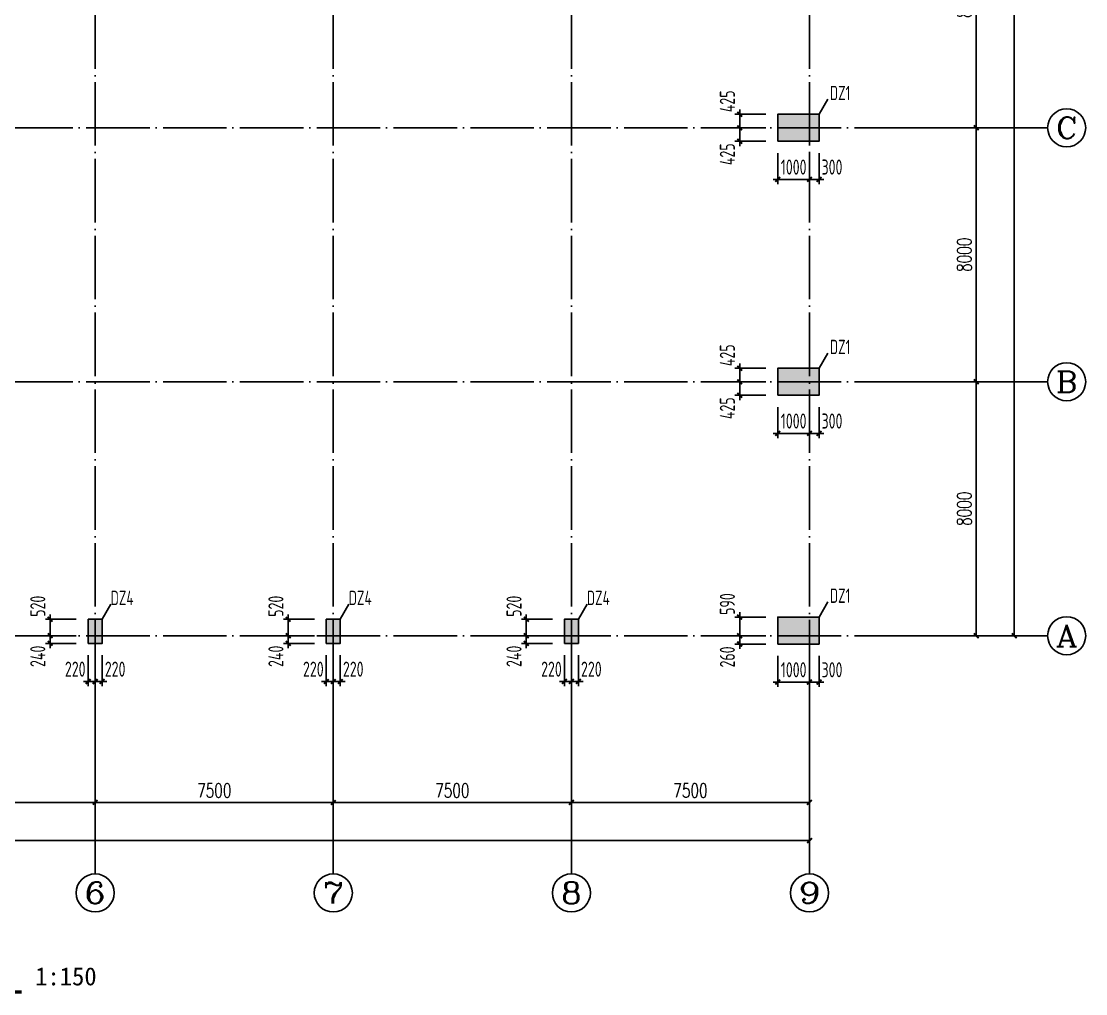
# Model space of a CAD drawing. Extents: x 14475413 to 15955882, y -732572 to -282951.
# Drawn here: x 14943288 to 14976816, y -588012 to -557380 of the extents above; entities that cross this region are included whole.
import ezdxf
from ezdxf.enums import TextEntityAlignment as Align

# ---------------------------------------------------------------- set-up
doc = ezdxf.new("R2010")
doc.units = 0
doc.header["$LTSCALE"] = 1000
doc.header["$MEASUREMENT"] = 0
doc.linetypes.add('DOTE', pattern=[2.42, 2, -0.2, 0.02, -0.2])
for name, color, linetype in [('AXIS', 3, 'Continuous'), ('AXIS_TEXT', 7, 'Continuous'), ('COLU', 253, 'Continuous'), ('COLU_DIM', 3, 'Continuous'), ('COLU_HATCH', 251, 'Continuous'), ('DIM_SYMB', 3, 'Continuous'), ('DOTE', 1, 'DOTE'), ('PUB_TEXT', 7, 'Continuous'), ('STAIR', 2, 'Continuous')]:
    doc.layers.add(name, color=color, linetype=linetype)
doc.styles.add('_TCH_AXIS', font='COMPLEX', dxfattribs={"bigfont": 'GBCBIG'})
doc.styles.add('_TCH_DIM_T3', font='SIMPLEX', dxfattribs={"width": 0.705882, "bigfont": 'GBCBIG'})
doc.styles.add('_TCH_DYN', font='')
doc.styles.add('COMPLEX', font='COMPLEX')
doc.styles.add('TSSD_Dimension', font='Tssdeng.shx', dxfattribs={"width": 0.7, "bigfont": 'hztxt.shx'})
doc.styles.add('TSSD_REIN', font='tssdeng.shx', dxfattribs={"width": 0.7, "bigfont": 'tssdchn.shx'})
doc.styles.get('_TCH_DYN').set_extended_font_data('SimSun')
doc.dimstyles.new('_TCH_ARCH&&150', dxfattribs={"dimtxt": 446.25, "dimasz": 150, "dimexe": 375, "dimexo": 450, "dimgap": 150, "dimtad": 1, "dimdec": 0, "dimzin": 0, "dimdsep": 46, "dimtxsty": '_TCH_DIM_T3', "dimblk": 'ARCHTICK', "dimcen": 0.09, "dimclrt": 7, "dimazin": 2, "dimtfac": 1, "dimtdec": 0, "dimtix": 1, "dimtmove": 2, "dimatfit": 3, "dimfxl": 0, "dimtolj": 1, "dimtzin": 0, "dimarcsym": 0})
doc.dimstyles.new('TSSD_150_150', dxfattribs={"dimtxt": 475, "dimasz": 150, "dimexe": 150, "dimexo": 375, "dimgap": 150, "dimtad": 1, "dimdec": 0, "dimzin": 0, "dimdsep": 46, "dimtxsty": 'TSSD_Dimension', "dimblk": 'ARCHTICK', "dimcen": 0, "dimdle": 150, "dimclrt": 7, "dimadec": 0, "dimazin": 0, "dimtfac": 1, "dimtdec": 0, "dimtix": 1, "dimtmove": 2, "dimatfit": 3, "dimfxl": 0, "dimtolj": 1, "dimtzin": 0, "dimarcsym": 0})

# ---------------------------------------------------------------- blocks, each defined once
blk = doc.blocks.new('_ArchTick')
at = {"color": 0, "linetype": 'ByBlock', "const_width": 0.4}
blk.add_lwpolyline([(-0.5, -0.5), (0.5, 0.5)], dxfattribs=at)
blk = doc.blocks.new('*D183')
at = {"layer": 'COLU_DIM', "color": 0, "lineweight": -2, "ltscale": 0.5}
for p, q in [((14968116, -561536), (14968116, -562511)), ((14968416, -561536), (14968416, -562511)), ((14968566, -562361), (14967966, -562361))]:
    blk.add_line(p, q, dxfattribs=at)
at = {"layer": 'Defpoints', "color": 0, "ltscale": 0.5}
for p in [(14968116, -561161), (14968416, -561161), (14968116, -562361)]:
    blk.add_point(p, dxfattribs=at)
at = {"layer": 'COLU_DIM', "color": 0, "lineweight": -2, "ltscale": 0.5, "xscale": 150, "yscale": 150, "zscale": 150, "rotation": 180}
blk.add_blockref('_ArchTick', (14968116, -562361), dxfattribs=at)
at = {"layer": 'COLU_DIM', "color": 0, "lineweight": -2, "ltscale": 0.5, "xscale": 150, "yscale": 150, "zscale": 150}
blk.add_blockref('_ArchTick', (14968416, -562361), dxfattribs=at)
at = {"layer": 'COLU_DIM', "color": 7, "ltscale": 0.5, "insert": (14968824, -561973), "char_height": 475, "attachment_point": 5, "style": 'TSSD_Dimension'}
blk.add_mtext('\\A1;300', dxfattribs=at)
blk = doc.blocks.new('*D184')
at = {"layer": 'COLU_DIM', "color": 0, "lineweight": -2, "ltscale": 0.5}
for p, q in [((14967116, -561536), (14967116, -562511)), ((14968116, -561536), (14968116, -562511)), ((14967116, -562361), (14966966, -562361)), ((14968116, -562361), (14967116, -562361)), ((14968116, -562361), (14968266, -562361))]:
    blk.add_line(p, q, dxfattribs=at)
at = {"layer": 'Defpoints', "color": 0, "ltscale": 0.5}
for p in [(14967116, -561161), (14968116, -561161), (14967116, -562361)]:
    blk.add_point(p, dxfattribs=at)
at = {"layer": 'COLU_DIM', "color": 0, "lineweight": -2, "ltscale": 0.5, "xscale": 150, "yscale": 150, "zscale": 150}
blk.add_blockref('_ArchTick', (14967116, -562361), dxfattribs=at)
at = {"layer": 'COLU_DIM', "color": 0, "lineweight": -2, "ltscale": 0.5, "xscale": 150, "yscale": 150, "zscale": 150, "rotation": 180}
blk.add_blockref('_ArchTick', (14968116, -562361), dxfattribs=at)
at = {"layer": 'COLU_DIM', "color": 7, "ltscale": 0.5, "insert": (14967616, -561973), "char_height": 475, "attachment_point": 5, "style": 'TSSD_Dimension'}
blk.add_mtext('\\A1;1000', dxfattribs=at)
blk = doc.blocks.new('*D185')
at = {"layer": 'COLU_DIM', "color": 0, "lineweight": -2, "ltscale": 0.5}
for p, q in [((14966741, -560736), (14965766, -560736)), ((14965916, -561311), (14965916, -560586)), ((14966741, -561161), (14965766, -561161))]:
    blk.add_line(p, q, dxfattribs=at)
at = {"layer": 'Defpoints', "color": 0, "ltscale": 0.5}
for p in [(14965916, -560736), (14967116, -560736), (14967116, -561161)]:
    blk.add_point(p, dxfattribs=at)
at = {"layer": 'COLU_DIM', "color": 0, "lineweight": -2, "ltscale": 0.5, "xscale": 150, "yscale": 150, "zscale": 150}
for p, rotation in [((14965916, -560736), 90), ((14965916, -561161), 270)]:
    blk.add_blockref('_ArchTick', p, dxfattribs=dict(at, rotation=rotation))
at = {"layer": 'COLU_DIM', "color": 7, "ltscale": 0.5, "insert": (14965528, -561569), "char_height": 475, "attachment_point": 5, "rotation": 90, "style": 'TSSD_Dimension'}
blk.add_mtext('\\A1;425', dxfattribs=at)
blk = doc.blocks.new('*D186')
at = {"layer": 'COLU_DIM', "color": 0, "lineweight": -2, "ltscale": 0.5}
for p, q in [((14965916, -560886), (14965916, -560161)), ((14966741, -560311), (14965766, -560311)), ((14966741, -560736), (14965766, -560736))]:
    blk.add_line(p, q, dxfattribs=at)
at = {"layer": 'Defpoints', "color": 0, "ltscale": 0.5}
for p in [(14965916, -560311), (14967116, -560311), (14967116, -560736)]:
    blk.add_point(p, dxfattribs=at)
at = {"layer": 'COLU_DIM', "color": 0, "lineweight": -2, "ltscale": 0.5, "xscale": 150, "yscale": 150, "zscale": 150}
for p, rotation in [((14965916, -560311), 90), ((14965916, -560736), 270)]:
    blk.add_blockref('_ArchTick', p, dxfattribs=dict(at, rotation=rotation))
at = {"layer": 'COLU_DIM', "color": 7, "ltscale": 0.5, "insert": (14965528, -559902), "char_height": 475, "attachment_point": 5, "rotation": 90, "style": 'TSSD_Dimension'}
blk.add_mtext('\\A1;425', dxfattribs=at)
blk = doc.blocks.new('*D195')
at = {"layer": 'COLU_DIM', "color": 0, "lineweight": -2, "ltscale": 0.5}
for p, q in [((14968116, -569536), (14968116, -570511)), ((14968416, -569536), (14968416, -570511)), ((14968566, -570361), (14967966, -570361))]:
    blk.add_line(p, q, dxfattribs=at)
at = {"layer": 'Defpoints', "color": 0, "ltscale": 0.5}
for p in [(14968116, -569161), (14968416, -569161), (14968116, -570361)]:
    blk.add_point(p, dxfattribs=at)
at = {"layer": 'COLU_DIM', "color": 0, "lineweight": -2, "ltscale": 0.5, "xscale": 150, "yscale": 150, "zscale": 150, "rotation": 180}
blk.add_blockref('_ArchTick', (14968116, -570361), dxfattribs=at)
at = {"layer": 'COLU_DIM', "color": 0, "lineweight": -2, "ltscale": 0.5, "xscale": 150, "yscale": 150, "zscale": 150}
blk.add_blockref('_ArchTick', (14968416, -570361), dxfattribs=at)
at = {"layer": 'COLU_DIM', "color": 7, "ltscale": 0.5, "insert": (14968824, -569973), "char_height": 475, "attachment_point": 5, "style": 'TSSD_Dimension'}
blk.add_mtext('\\A1;300', dxfattribs=at)
blk = doc.blocks.new('*D196')
at = {"layer": 'COLU_DIM', "color": 0, "lineweight": -2, "ltscale": 0.5}
for p, q in [((14967116, -569536), (14967116, -570511)), ((14968116, -569536), (14968116, -570511)), ((14967116, -570361), (14966966, -570361)), ((14968116, -570361), (14967116, -570361)), ((14968116, -570361), (14968266, -570361))]:
    blk.add_line(p, q, dxfattribs=at)
at = {"layer": 'Defpoints', "color": 0, "ltscale": 0.5}
for p in [(14967116, -569161), (14968116, -569161), (14967116, -570361)]:
    blk.add_point(p, dxfattribs=at)
at = {"layer": 'COLU_DIM', "color": 0, "lineweight": -2, "ltscale": 0.5, "xscale": 150, "yscale": 150, "zscale": 150}
blk.add_blockref('_ArchTick', (14967116, -570361), dxfattribs=at)
at = {"layer": 'COLU_DIM', "color": 0, "lineweight": -2, "ltscale": 0.5, "xscale": 150, "yscale": 150, "zscale": 150, "rotation": 180}
blk.add_blockref('_ArchTick', (14968116, -570361), dxfattribs=at)
at = {"layer": 'COLU_DIM', "color": 7, "ltscale": 0.5, "insert": (14967616, -569973), "char_height": 475, "attachment_point": 5, "style": 'TSSD_Dimension'}
blk.add_mtext('\\A1;1000', dxfattribs=at)
blk = doc.blocks.new('*D197')
at = {"layer": 'COLU_DIM', "color": 0, "lineweight": -2, "ltscale": 0.5}
for p, q in [((14965916, -569311), (14965916, -568586)), ((14966741, -568736), (14965766, -568736)), ((14966741, -569161), (14965766, -569161))]:
    blk.add_line(p, q, dxfattribs=at)
at = {"layer": 'Defpoints', "color": 0, "ltscale": 0.5}
for p in [(14965916, -568736), (14967116, -568736), (14967116, -569161)]:
    blk.add_point(p, dxfattribs=at)
at = {"layer": 'COLU_DIM', "color": 0, "lineweight": -2, "ltscale": 0.5, "xscale": 150, "yscale": 150, "zscale": 150}
for p, rotation in [((14965916, -568736), 90), ((14965916, -569161), 270)]:
    blk.add_blockref('_ArchTick', p, dxfattribs=dict(at, rotation=rotation))
at = {"layer": 'COLU_DIM', "color": 7, "ltscale": 0.5, "insert": (14965528, -569569), "char_height": 475, "attachment_point": 5, "rotation": 90, "style": 'TSSD_Dimension'}
blk.add_mtext('\\A1;425', dxfattribs=at)
blk = doc.blocks.new('*D198')
at = {"layer": 'COLU_DIM', "color": 0, "lineweight": -2, "ltscale": 0.5}
for p, q in [((14965916, -568886), (14965916, -568161)), ((14966741, -568311), (14965766, -568311)), ((14966741, -568736), (14965766, -568736))]:
    blk.add_line(p, q, dxfattribs=at)
at = {"layer": 'Defpoints', "color": 0, "ltscale": 0.5}
for p in [(14965916, -568311), (14967116, -568311), (14967116, -568736)]:
    blk.add_point(p, dxfattribs=at)
at = {"layer": 'COLU_DIM', "color": 0, "lineweight": -2, "ltscale": 0.5, "xscale": 150, "yscale": 150, "zscale": 150}
for p, rotation in [((14965916, -568311), 90), ((14965916, -568736), 270)]:
    blk.add_blockref('_ArchTick', p, dxfattribs=dict(at, rotation=rotation))
at = {"layer": 'COLU_DIM', "color": 7, "ltscale": 0.5, "insert": (14965528, -567902), "char_height": 475, "attachment_point": 5, "rotation": 90, "style": 'TSSD_Dimension'}
blk.add_mtext('\\A1;425', dxfattribs=at)
blk = doc.blocks.new('*D255')
at = {"layer": 'COLU_DIM', "color": 0, "lineweight": -2, "ltscale": 0.5}
for p, q in [((14968116, -577371), (14968116, -578346)), ((14968416, -577371), (14968416, -578346)), ((14968566, -578196), (14967966, -578196))]:
    blk.add_line(p, q, dxfattribs=at)
at = {"layer": 'Defpoints', "color": 0, "ltscale": 0.5}
for p in [(14968116, -576996), (14968416, -576996), (14968116, -578196)]:
    blk.add_point(p, dxfattribs=at)
at = {"layer": 'COLU_DIM', "color": 0, "lineweight": -2, "ltscale": 0.5, "xscale": 150, "yscale": 150, "zscale": 150, "rotation": 180}
blk.add_blockref('_ArchTick', (14968116, -578196), dxfattribs=at)
at = {"layer": 'COLU_DIM', "color": 0, "lineweight": -2, "ltscale": 0.5, "xscale": 150, "yscale": 150, "zscale": 150}
blk.add_blockref('_ArchTick', (14968416, -578196), dxfattribs=at)
at = {"layer": 'COLU_DIM', "color": 7, "ltscale": 0.5, "insert": (14968824, -577808), "char_height": 475, "attachment_point": 5, "style": 'TSSD_Dimension'}
blk.add_mtext('\\A1;300', dxfattribs=at)
blk = doc.blocks.new('*D256')
at = {"layer": 'COLU_DIM', "color": 0, "lineweight": -2, "ltscale": 0.5}
for p, q in [((14967116, -577371), (14967116, -578346)), ((14968116, -577371), (14968116, -578346)), ((14967116, -578196), (14966966, -578196)), ((14968116, -578196), (14967116, -578196)), ((14968116, -578196), (14968266, -578196))]:
    blk.add_line(p, q, dxfattribs=at)
at = {"layer": 'Defpoints', "color": 0, "ltscale": 0.5}
for p in [(14967116, -576996), (14968116, -576996), (14967116, -578196)]:
    blk.add_point(p, dxfattribs=at)
at = {"layer": 'COLU_DIM', "color": 0, "lineweight": -2, "ltscale": 0.5, "xscale": 150, "yscale": 150, "zscale": 150}
blk.add_blockref('_ArchTick', (14967116, -578196), dxfattribs=at)
at = {"layer": 'COLU_DIM', "color": 0, "lineweight": -2, "ltscale": 0.5, "xscale": 150, "yscale": 150, "zscale": 150, "rotation": 180}
blk.add_blockref('_ArchTick', (14968116, -578196), dxfattribs=at)
at = {"layer": 'COLU_DIM', "color": 7, "ltscale": 0.5, "insert": (14967616, -577808), "char_height": 475, "attachment_point": 5, "style": 'TSSD_Dimension'}
blk.add_mtext('\\A1;1000', dxfattribs=at)
blk = doc.blocks.new('*D257')
at = {"layer": 'COLU_DIM', "color": 0, "lineweight": -2, "ltscale": 0.5}
for p, q in [((14965916, -576736), (14965916, -576586)), ((14966741, -576736), (14965766, -576736)), ((14966741, -576996), (14965766, -576996)), ((14965916, -576996), (14965916, -576736)), ((14965916, -576996), (14965916, -577146))]:
    blk.add_line(p, q, dxfattribs=at)
at = {"layer": 'Defpoints', "color": 0, "ltscale": 0.5}
for p in [(14965916, -576736), (14967116, -576736), (14967116, -576996)]:
    blk.add_point(p, dxfattribs=at)
at = {"layer": 'COLU_DIM', "color": 0, "lineweight": -2, "ltscale": 0.5, "xscale": 150, "yscale": 150, "zscale": 150}
for p, rotation in [((14965916, -576736), 270), ((14965916, -576996), 90)]:
    blk.add_blockref('_ArchTick', p, dxfattribs=dict(at, rotation=rotation))
at = {"layer": 'COLU_DIM', "color": 7, "ltscale": 0.5, "insert": (14965528, -577404), "char_height": 475, "attachment_point": 5, "rotation": 90, "style": 'TSSD_Dimension'}
blk.add_mtext('\\A1;260', dxfattribs=at)
blk = doc.blocks.new('*D258')
at = {"layer": 'COLU_DIM', "color": 0, "lineweight": -2, "ltscale": 0.5}
for p, q in [((14965916, -576886), (14965916, -575996)), ((14966741, -576146), (14965766, -576146)), ((14966741, -576736), (14965766, -576736))]:
    blk.add_line(p, q, dxfattribs=at)
at = {"layer": 'Defpoints', "color": 0, "ltscale": 0.5}
for p in [(14965916, -576146), (14967116, -576146), (14967116, -576736)]:
    blk.add_point(p, dxfattribs=at)
at = {"layer": 'COLU_DIM', "color": 0, "lineweight": -2, "ltscale": 0.5, "xscale": 150, "yscale": 150, "zscale": 150}
for p, rotation in [((14965916, -576146), 90), ((14965916, -576736), 270)]:
    blk.add_blockref('_ArchTick', p, dxfattribs=dict(at, rotation=rotation))
at = {"layer": 'COLU_DIM', "color": 7, "ltscale": 0.5, "insert": (14965528, -575737), "char_height": 475, "attachment_point": 5, "rotation": 90, "style": 'TSSD_Dimension'}
blk.add_mtext('\\A1;590', dxfattribs=at)
blk = doc.blocks.new('*D239')
at = {"layer": 'COLU_DIM', "color": 0, "lineweight": -2, "ltscale": 0.5}
for p, q in [((14945616, -577351), (14945616, -578326)), ((14945836, -577351), (14945836, -578326)), ((14945616, -578176), (14945466, -578176)), ((14945836, -578176), (14945616, -578176)), ((14945836, -578176), (14945986, -578176))]:
    blk.add_line(p, q, dxfattribs=at)
at = {"layer": 'Defpoints', "color": 0, "ltscale": 0.5}
for p in [(14945616, -576976), (14945836, -576976), (14945616, -578176)]:
    blk.add_point(p, dxfattribs=at)
at = {"layer": 'COLU_DIM', "color": 0, "lineweight": -2, "ltscale": 0.5, "xscale": 150, "yscale": 150, "zscale": 150}
blk.add_blockref('_ArchTick', (14945616, -578176), dxfattribs=at)
at = {"layer": 'COLU_DIM', "color": 0, "lineweight": -2, "ltscale": 0.5, "xscale": 150, "yscale": 150, "zscale": 150, "rotation": 180}
blk.add_blockref('_ArchTick', (14945836, -578176), dxfattribs=at)
at = {"layer": 'COLU_DIM', "color": 7, "ltscale": 0.5, "insert": (14946244, -577788), "char_height": 475, "attachment_point": 5, "style": 'TSSD_Dimension'}
blk.add_mtext('\\A1;220', dxfattribs=at)
blk = doc.blocks.new('*D240')
at = {"layer": 'COLU_DIM', "color": 0, "lineweight": -2, "ltscale": 0.5}
for p, q in [((14945396, -577351), (14945396, -578326)), ((14945616, -577351), (14945616, -578326)), ((14945396, -578176), (14945246, -578176)), ((14945616, -578176), (14945396, -578176)), ((14945616, -578176), (14945766, -578176))]:
    blk.add_line(p, q, dxfattribs=at)
at = {"layer": 'Defpoints', "color": 0, "ltscale": 0.5}
for p in [(14945396, -576976), (14945616, -576976), (14945396, -578176)]:
    blk.add_point(p, dxfattribs=at)
at = {"layer": 'COLU_DIM', "color": 0, "lineweight": -2, "ltscale": 0.5, "xscale": 150, "yscale": 150, "zscale": 150}
blk.add_blockref('_ArchTick', (14945396, -578176), dxfattribs=at)
at = {"layer": 'COLU_DIM', "color": 0, "lineweight": -2, "ltscale": 0.5, "xscale": 150, "yscale": 150, "zscale": 150, "rotation": 180}
blk.add_blockref('_ArchTick', (14945616, -578176), dxfattribs=at)
at = {"layer": 'COLU_DIM', "color": 7, "ltscale": 0.5, "insert": (14944987, -577788), "char_height": 475, "attachment_point": 5, "style": 'TSSD_Dimension'}
blk.add_mtext('\\A1;220', dxfattribs=at)
blk = doc.blocks.new('*D241')
at = {"layer": 'COLU_DIM', "color": 0, "lineweight": -2, "ltscale": 0.5}
for p, q in [((14944196, -576736), (14944196, -576586)), ((14945021, -576736), (14944046, -576736)), ((14945021, -576976), (14944046, -576976)), ((14944196, -576976), (14944196, -576736)), ((14944196, -576976), (14944196, -577126))]:
    blk.add_line(p, q, dxfattribs=at)
at = {"layer": 'Defpoints', "color": 0, "ltscale": 0.5}
for p in [(14944196, -576736), (14945396, -576736), (14945396, -576976)]:
    blk.add_point(p, dxfattribs=at)
at = {"layer": 'COLU_DIM', "color": 0, "lineweight": -2, "ltscale": 0.5, "xscale": 150, "yscale": 150, "zscale": 150}
for p, rotation in [((14944196, -576736), 270), ((14944196, -576976), 90)]:
    blk.add_blockref('_ArchTick', p, dxfattribs=dict(at, rotation=rotation))
at = {"layer": 'COLU_DIM', "color": 7, "ltscale": 0.5, "insert": (14943808, -577384), "char_height": 475, "attachment_point": 5, "rotation": 90, "style": 'TSSD_Dimension'}
blk.add_mtext('\\A1;240', dxfattribs=at)
blk = doc.blocks.new('*D242')
at = {"layer": 'COLU_DIM', "color": 0, "lineweight": -2, "ltscale": 0.5}
for p, q in [((14945021, -576216), (14944046, -576216)), ((14944196, -576886), (14944196, -576066)), ((14945021, -576736), (14944046, -576736))]:
    blk.add_line(p, q, dxfattribs=at)
at = {"layer": 'Defpoints', "color": 0, "ltscale": 0.5}
for p in [(14944196, -576216), (14945396, -576216), (14945396, -576736)]:
    blk.add_point(p, dxfattribs=at)
at = {"layer": 'COLU_DIM', "color": 0, "lineweight": -2, "ltscale": 0.5, "xscale": 150, "yscale": 150, "zscale": 150}
for p, rotation in [((14944196, -576216), 90), ((14944196, -576736), 270)]:
    blk.add_blockref('_ArchTick', p, dxfattribs=dict(at, rotation=rotation))
at = {"layer": 'COLU_DIM', "color": 7, "ltscale": 0.5, "insert": (14943808, -575807), "char_height": 475, "attachment_point": 5, "rotation": 90, "style": 'TSSD_Dimension'}
blk.add_mtext('\\A1;520', dxfattribs=at)
blk = doc.blocks.new('*D243')
at = {"layer": 'COLU_DIM', "color": 0, "lineweight": -2, "ltscale": 0.5}
for p, q in [((14953116, -577351), (14953116, -578326)), ((14953336, -577351), (14953336, -578326)), ((14953116, -578176), (14952966, -578176)), ((14953336, -578176), (14953116, -578176)), ((14953336, -578176), (14953486, -578176))]:
    blk.add_line(p, q, dxfattribs=at)
at = {"layer": 'Defpoints', "color": 0, "ltscale": 0.5}
for p in [(14953116, -576976), (14953336, -576976), (14953116, -578176)]:
    blk.add_point(p, dxfattribs=at)
at = {"layer": 'COLU_DIM', "color": 0, "lineweight": -2, "ltscale": 0.5, "xscale": 150, "yscale": 150, "zscale": 150}
blk.add_blockref('_ArchTick', (14953116, -578176), dxfattribs=at)
at = {"layer": 'COLU_DIM', "color": 0, "lineweight": -2, "ltscale": 0.5, "xscale": 150, "yscale": 150, "zscale": 150, "rotation": 180}
blk.add_blockref('_ArchTick', (14953336, -578176), dxfattribs=at)
at = {"layer": 'COLU_DIM', "color": 7, "ltscale": 0.5, "insert": (14953744, -577788), "char_height": 475, "attachment_point": 5, "style": 'TSSD_Dimension'}
blk.add_mtext('\\A1;220', dxfattribs=at)
blk = doc.blocks.new('*D244')
at = {"layer": 'COLU_DIM', "color": 0, "lineweight": -2, "ltscale": 0.5}
for p, q in [((14952896, -577351), (14952896, -578326)), ((14953116, -577351), (14953116, -578326)), ((14952896, -578176), (14952746, -578176)), ((14953116, -578176), (14952896, -578176)), ((14953116, -578176), (14953266, -578176))]:
    blk.add_line(p, q, dxfattribs=at)
at = {"layer": 'Defpoints', "color": 0, "ltscale": 0.5}
for p in [(14952896, -576976), (14953116, -576976), (14952896, -578176)]:
    blk.add_point(p, dxfattribs=at)
at = {"layer": 'COLU_DIM', "color": 0, "lineweight": -2, "ltscale": 0.5, "xscale": 150, "yscale": 150, "zscale": 150}
blk.add_blockref('_ArchTick', (14952896, -578176), dxfattribs=at)
at = {"layer": 'COLU_DIM', "color": 0, "lineweight": -2, "ltscale": 0.5, "xscale": 150, "yscale": 150, "zscale": 150, "rotation": 180}
blk.add_blockref('_ArchTick', (14953116, -578176), dxfattribs=at)
at = {"layer": 'COLU_DIM', "color": 7, "ltscale": 0.5, "insert": (14952487, -577788), "char_height": 475, "attachment_point": 5, "style": 'TSSD_Dimension'}
blk.add_mtext('\\A1;220', dxfattribs=at)
blk = doc.blocks.new('*D245')
at = {"layer": 'COLU_DIM', "color": 0, "lineweight": -2, "ltscale": 0.5}
for p, q in [((14951696, -576736), (14951696, -576586)), ((14952521, -576736), (14951546, -576736)), ((14952521, -576976), (14951546, -576976)), ((14951696, -576976), (14951696, -576736)), ((14951696, -576976), (14951696, -577126))]:
    blk.add_line(p, q, dxfattribs=at)
at = {"layer": 'Defpoints', "color": 0, "ltscale": 0.5}
for p in [(14951696, -576736), (14952896, -576736), (14952896, -576976)]:
    blk.add_point(p, dxfattribs=at)
at = {"layer": 'COLU_DIM', "color": 0, "lineweight": -2, "ltscale": 0.5, "xscale": 150, "yscale": 150, "zscale": 150}
for p, rotation in [((14951696, -576736), 270), ((14951696, -576976), 90)]:
    blk.add_blockref('_ArchTick', p, dxfattribs=dict(at, rotation=rotation))
at = {"layer": 'COLU_DIM', "color": 7, "ltscale": 0.5, "insert": (14951308, -577384), "char_height": 475, "attachment_point": 5, "rotation": 90, "style": 'TSSD_Dimension'}
blk.add_mtext('\\A1;240', dxfattribs=at)
blk = doc.blocks.new('*D246')
at = {"layer": 'COLU_DIM', "color": 0, "lineweight": -2, "ltscale": 0.5}
for p, q in [((14952521, -576216), (14951546, -576216)), ((14951696, -576886), (14951696, -576066)), ((14952521, -576736), (14951546, -576736))]:
    blk.add_line(p, q, dxfattribs=at)
at = {"layer": 'Defpoints', "color": 0, "ltscale": 0.5}
for p in [(14951696, -576216), (14952896, -576216), (14952896, -576736)]:
    blk.add_point(p, dxfattribs=at)
at = {"layer": 'COLU_DIM', "color": 0, "lineweight": -2, "ltscale": 0.5, "xscale": 150, "yscale": 150, "zscale": 150}
for p, rotation in [((14951696, -576216), 90), ((14951696, -576736), 270)]:
    blk.add_blockref('_ArchTick', p, dxfattribs=dict(at, rotation=rotation))
at = {"layer": 'COLU_DIM', "color": 7, "ltscale": 0.5, "insert": (14951308, -575807), "char_height": 475, "attachment_point": 5, "rotation": 90, "style": 'TSSD_Dimension'}
blk.add_mtext('\\A1;520', dxfattribs=at)
blk = doc.blocks.new('*D247')
at = {"layer": 'COLU_DIM', "color": 0, "lineweight": -2, "ltscale": 0.5}
for p, q in [((14960616, -577351), (14960616, -578326)), ((14960836, -577351), (14960836, -578326)), ((14960616, -578176), (14960466, -578176)), ((14960836, -578176), (14960616, -578176)), ((14960836, -578176), (14960986, -578176))]:
    blk.add_line(p, q, dxfattribs=at)
at = {"layer": 'Defpoints', "color": 0, "ltscale": 0.5}
for p in [(14960616, -576976), (14960836, -576976), (14960616, -578176)]:
    blk.add_point(p, dxfattribs=at)
at = {"layer": 'COLU_DIM', "color": 0, "lineweight": -2, "ltscale": 0.5, "xscale": 150, "yscale": 150, "zscale": 150}
blk.add_blockref('_ArchTick', (14960616, -578176), dxfattribs=at)
at = {"layer": 'COLU_DIM', "color": 0, "lineweight": -2, "ltscale": 0.5, "xscale": 150, "yscale": 150, "zscale": 150, "rotation": 180}
blk.add_blockref('_ArchTick', (14960836, -578176), dxfattribs=at)
at = {"layer": 'COLU_DIM', "color": 7, "ltscale": 0.5, "insert": (14961244, -577788), "char_height": 475, "attachment_point": 5, "style": 'TSSD_Dimension'}
blk.add_mtext('\\A1;220', dxfattribs=at)
blk = doc.blocks.new('*D248')
at = {"layer": 'COLU_DIM', "color": 0, "lineweight": -2, "ltscale": 0.5}
for p, q in [((14960396, -577351), (14960396, -578326)), ((14960616, -577351), (14960616, -578326)), ((14960396, -578176), (14960246, -578176)), ((14960616, -578176), (14960396, -578176)), ((14960616, -578176), (14960766, -578176))]:
    blk.add_line(p, q, dxfattribs=at)
at = {"layer": 'Defpoints', "color": 0, "ltscale": 0.5}
for p in [(14960396, -576976), (14960616, -576976), (14960396, -578176)]:
    blk.add_point(p, dxfattribs=at)
at = {"layer": 'COLU_DIM', "color": 0, "lineweight": -2, "ltscale": 0.5, "xscale": 150, "yscale": 150, "zscale": 150}
blk.add_blockref('_ArchTick', (14960396, -578176), dxfattribs=at)
at = {"layer": 'COLU_DIM', "color": 0, "lineweight": -2, "ltscale": 0.5, "xscale": 150, "yscale": 150, "zscale": 150, "rotation": 180}
blk.add_blockref('_ArchTick', (14960616, -578176), dxfattribs=at)
at = {"layer": 'COLU_DIM', "color": 7, "ltscale": 0.5, "insert": (14959987, -577788), "char_height": 475, "attachment_point": 5, "style": 'TSSD_Dimension'}
blk.add_mtext('\\A1;220', dxfattribs=at)
blk = doc.blocks.new('*D249')
at = {"layer": 'COLU_DIM', "color": 0, "lineweight": -2, "ltscale": 0.5}
for p, q in [((14959196, -576736), (14959196, -576586)), ((14960021, -576736), (14959046, -576736)), ((14960021, -576976), (14959046, -576976)), ((14959196, -576976), (14959196, -576736)), ((14959196, -576976), (14959196, -577126))]:
    blk.add_line(p, q, dxfattribs=at)
at = {"layer": 'Defpoints', "color": 0, "ltscale": 0.5}
for p in [(14959196, -576736), (14960396, -576736), (14960396, -576976)]:
    blk.add_point(p, dxfattribs=at)
at = {"layer": 'COLU_DIM', "color": 0, "lineweight": -2, "ltscale": 0.5, "xscale": 150, "yscale": 150, "zscale": 150}
for p, rotation in [((14959196, -576736), 270), ((14959196, -576976), 90)]:
    blk.add_blockref('_ArchTick', p, dxfattribs=dict(at, rotation=rotation))
at = {"layer": 'COLU_DIM', "color": 7, "ltscale": 0.5, "insert": (14958808, -577384), "char_height": 475, "attachment_point": 5, "rotation": 90, "style": 'TSSD_Dimension'}
blk.add_mtext('\\A1;240', dxfattribs=at)
blk = doc.blocks.new('*D250')
at = {"layer": 'COLU_DIM', "color": 0, "lineweight": -2, "ltscale": 0.5}
for p, q in [((14960021, -576216), (14959046, -576216)), ((14959196, -576886), (14959196, -576066)), ((14960021, -576736), (14959046, -576736))]:
    blk.add_line(p, q, dxfattribs=at)
at = {"layer": 'Defpoints', "color": 0, "ltscale": 0.5}
for p in [(14959196, -576216), (14960396, -576216), (14960396, -576736)]:
    blk.add_point(p, dxfattribs=at)
at = {"layer": 'COLU_DIM', "color": 0, "lineweight": -2, "ltscale": 0.5, "xscale": 150, "yscale": 150, "zscale": 150}
for p, rotation in [((14959196, -576216), 90), ((14959196, -576736), 270)]:
    blk.add_blockref('_ArchTick', p, dxfattribs=dict(at, rotation=rotation))
at = {"layer": 'COLU_DIM', "color": 7, "ltscale": 0.5, "insert": (14958808, -575807), "char_height": 475, "attachment_point": 5, "rotation": 90, "style": 'TSSD_Dimension'}
blk.add_mtext('\\A1;520', dxfattribs=at)
blk = doc.blocks.new('2Q32321321')
at = {"layer": 'COLU'}
for points in [[(14967116, -561161), (14967116, -560311), (14968416, -560311), (14968416, -561161)], [(14967116, -569161), (14967116, -568311), (14968416, -568311), (14968416, -569161)], [(14945396, -576976), (14945396, -576216), (14945836, -576216), (14945836, -576976)], [(14952896, -576976), (14952896, -576216), (14953336, -576216), (14953336, -576976)], [(14960396, -576976), (14960396, -576216), (14960836, -576216), (14960836, -576976)], [(14967116, -576996), (14967116, -576146), (14968416, -576146), (14968416, -576996)]]:
    blk.add_lwpolyline(points, close=True, dxfattribs=at)
blk = doc.blocks.new('_AXISO')
blk.add_circle((0, 0), 0.5)
at = {"layer": 'AXIS_TEXT', "style": 'COMPLEX', "width": 1.041667}
blk.add_attdef('A', text='', height=0.56, dxfattribs=at).set_placement((-0.25, -0.28), (0.25, -0.28), align=Align.FIT)
blk = doc.blocks.new('*D1345')
at = {"layer": 'AXIS', "color": 0, "lineweight": -2}
for p, q in [((14970066, -480736), (14974941, -480736)), ((14974566, -576736), (14974566, -480736)), ((14970066, -576736), (14974941, -576736))]:
    blk.add_line(p, q, dxfattribs=at)
at = {"layer": 'Defpoints', "color": 0}
for p in [(14969616, -480736), (14974566, -480736), (14969616, -576736)]:
    blk.add_point(p, dxfattribs=at)
at = {"layer": 'AXIS', "color": 0, "lineweight": -2, "xscale": 150, "yscale": 150, "zscale": 150}
for p, rotation in [((14974566, -480736), 90), ((14974566, -576736), 270)]:
    blk.add_blockref('_ArchTick', p, dxfattribs=dict(at, rotation=rotation))
at = {"layer": 'AXIS', "color": 7, "insert": (14974193, -528736), "char_height": 446.2, "attachment_point": 5, "rotation": 90, "style": '_TCH_DIM_T3'}
blk.add_mtext('\\A1;96000', dxfattribs=at)
blk = doc.blocks.new('*D1346')
at = {"layer": 'AXIS', "color": 0, "lineweight": -2}
for p, q in [((14970066, -568736), (14973741, -568736)), ((14973366, -576736), (14973366, -568736)), ((14970066, -576736), (14973741, -576736))]:
    blk.add_line(p, q, dxfattribs=at)
at = {"layer": 'Defpoints', "color": 0}
for p in [(14969616, -568736), (14973366, -568736), (14969616, -576736)]:
    blk.add_point(p, dxfattribs=at)
at = {"layer": 'AXIS', "color": 0, "lineweight": -2, "xscale": 150, "yscale": 150, "zscale": 150}
for p, rotation in [((14973366, -568736), 90), ((14973366, -576736), 270)]:
    blk.add_blockref('_ArchTick', p, dxfattribs=dict(at, rotation=rotation))
at = {"layer": 'AXIS', "color": 7, "insert": (14972993, -572736), "char_height": 446.2, "attachment_point": 5, "rotation": 90, "style": '_TCH_DIM_T3'}
blk.add_mtext('\\A1;8000', dxfattribs=at)
blk = doc.blocks.new('*D1347')
at = {"layer": 'AXIS', "color": 0, "lineweight": -2}
for p, q in [((14970066, -560736), (14973741, -560736)), ((14973366, -568736), (14973366, -560736)), ((14970066, -568736), (14973741, -568736))]:
    blk.add_line(p, q, dxfattribs=at)
at = {"layer": 'Defpoints', "color": 0}
for p in [(14969616, -560736), (14973366, -560736), (14969616, -568736)]:
    blk.add_point(p, dxfattribs=at)
at = {"layer": 'AXIS', "color": 0, "lineweight": -2, "xscale": 150, "yscale": 150, "zscale": 150}
for p, rotation in [((14973366, -560736), 90), ((14973366, -568736), 270)]:
    blk.add_blockref('_ArchTick', p, dxfattribs=dict(at, rotation=rotation))
at = {"layer": 'AXIS', "color": 7, "insert": (14972993, -564736), "char_height": 446.2, "attachment_point": 5, "rotation": 90, "style": '_TCH_DIM_T3'}
blk.add_mtext('\\A1;8000', dxfattribs=at)
blk = doc.blocks.new('*D1348')
at = {"layer": 'AXIS', "color": 0, "lineweight": -2}
for p, q in [((14970066, -552736), (14973741, -552736)), ((14973366, -560736), (14973366, -552736)), ((14970066, -560736), (14973741, -560736))]:
    blk.add_line(p, q, dxfattribs=at)
at = {"layer": 'Defpoints', "color": 0}
for p in [(14969616, -552736), (14973366, -552736), (14969616, -560736)]:
    blk.add_point(p, dxfattribs=at)
at = {"layer": 'AXIS', "color": 0, "lineweight": -2, "xscale": 150, "yscale": 150, "zscale": 150}
for p, rotation in [((14973366, -552736), 90), ((14973366, -560736), 270)]:
    blk.add_blockref('_ArchTick', p, dxfattribs=dict(at, rotation=rotation))
at = {"layer": 'AXIS', "color": 7, "insert": (14972993, -556736), "char_height": 446.2, "attachment_point": 5, "rotation": 90, "style": '_TCH_DIM_T3'}
blk.add_mtext('\\A1;8000', dxfattribs=at)
blk = doc.blocks.new('*D1358')
at = {"layer": 'AXIS', "color": 0, "lineweight": -2}
for p, q in [((14908116, -578686), (14908116, -583561)), ((14968116, -578686), (14968116, -583561)), ((14908116, -583186), (14968116, -583186))]:
    blk.add_line(p, q, dxfattribs=at)
at = {"layer": 'Defpoints', "color": 0}
for p in [(14908116, -578236), (14968116, -578236), (14968116, -583186)]:
    blk.add_point(p, dxfattribs=at)
at = {"layer": 'AXIS', "color": 0, "lineweight": -2, "xscale": 150, "yscale": 150, "zscale": 150, "rotation": 180}
blk.add_blockref('_ArchTick', (14908116, -583186), dxfattribs=at)
at = {"layer": 'AXIS', "color": 0, "lineweight": -2, "xscale": 150, "yscale": 150, "zscale": 150}
blk.add_blockref('_ArchTick', (14968116, -583186), dxfattribs=at)
at = {"layer": 'AXIS', "color": 7, "insert": (14938116, -582813), "char_height": 446.2, "attachment_point": 5, "style": '_TCH_DIM_T3'}
blk.add_mtext('\\A1;60000', dxfattribs=at)
blk = doc.blocks.new('*D1363')
at = {"layer": 'AXIS', "color": 0, "lineweight": -2}
for p, q in [((14938116, -578686), (14938116, -582361)), ((14945616, -578686), (14945616, -582361)), ((14938116, -581986), (14945616, -581986))]:
    blk.add_line(p, q, dxfattribs=at)
at = {"layer": 'Defpoints', "color": 0}
for p in [(14938116, -578236), (14945616, -578236), (14945616, -581986)]:
    blk.add_point(p, dxfattribs=at)
at = {"layer": 'AXIS', "color": 0, "lineweight": -2, "xscale": 150, "yscale": 150, "zscale": 150, "rotation": 180}
blk.add_blockref('_ArchTick', (14938116, -581986), dxfattribs=at)
at = {"layer": 'AXIS', "color": 0, "lineweight": -2, "xscale": 150, "yscale": 150, "zscale": 150}
blk.add_blockref('_ArchTick', (14945616, -581986), dxfattribs=at)
at = {"layer": 'AXIS', "color": 7, "insert": (14941866, -581613), "char_height": 446.2, "attachment_point": 5, "style": '_TCH_DIM_T3'}
blk.add_mtext('\\A1;7500', dxfattribs=at)
blk = doc.blocks.new('*D1364')
at = {"layer": 'AXIS', "color": 0, "lineweight": -2}
for p, q in [((14945616, -578686), (14945616, -582361)), ((14953116, -578686), (14953116, -582361)), ((14945616, -581986), (14953116, -581986))]:
    blk.add_line(p, q, dxfattribs=at)
at = {"layer": 'Defpoints', "color": 0}
for p in [(14945616, -578236), (14953116, -578236), (14953116, -581986)]:
    blk.add_point(p, dxfattribs=at)
at = {"layer": 'AXIS', "color": 0, "lineweight": -2, "xscale": 150, "yscale": 150, "zscale": 150, "rotation": 180}
blk.add_blockref('_ArchTick', (14945616, -581986), dxfattribs=at)
at = {"layer": 'AXIS', "color": 0, "lineweight": -2, "xscale": 150, "yscale": 150, "zscale": 150}
blk.add_blockref('_ArchTick', (14953116, -581986), dxfattribs=at)
at = {"layer": 'AXIS', "color": 7, "insert": (14949366, -581613), "char_height": 446.2, "attachment_point": 5, "style": '_TCH_DIM_T3'}
blk.add_mtext('\\A1;7500', dxfattribs=at)
blk = doc.blocks.new('*D1365')
at = {"layer": 'AXIS', "color": 0, "lineweight": -2}
for p, q in [((14953116, -578686), (14953116, -582361)), ((14960616, -578686), (14960616, -582361)), ((14953116, -581986), (14960616, -581986))]:
    blk.add_line(p, q, dxfattribs=at)
at = {"layer": 'Defpoints', "color": 0}
for p in [(14953116, -578236), (14960616, -578236), (14960616, -581986)]:
    blk.add_point(p, dxfattribs=at)
at = {"layer": 'AXIS', "color": 0, "lineweight": -2, "xscale": 150, "yscale": 150, "zscale": 150, "rotation": 180}
blk.add_blockref('_ArchTick', (14953116, -581986), dxfattribs=at)
at = {"layer": 'AXIS', "color": 0, "lineweight": -2, "xscale": 150, "yscale": 150, "zscale": 150}
blk.add_blockref('_ArchTick', (14960616, -581986), dxfattribs=at)
at = {"layer": 'AXIS', "color": 7, "insert": (14956866, -581613), "char_height": 446.2, "attachment_point": 5, "style": '_TCH_DIM_T3'}
blk.add_mtext('\\A1;7500', dxfattribs=at)
blk = doc.blocks.new('*D1366')
at = {"layer": 'AXIS', "color": 0, "lineweight": -2}
for p, q in [((14960616, -578686), (14960616, -582361)), ((14968116, -578686), (14968116, -582361)), ((14960616, -581986), (14968116, -581986))]:
    blk.add_line(p, q, dxfattribs=at)
at = {"layer": 'Defpoints', "color": 0}
for p in [(14960616, -578236), (14968116, -578236), (14968116, -581986)]:
    blk.add_point(p, dxfattribs=at)
at = {"layer": 'AXIS', "color": 0, "lineweight": -2, "xscale": 150, "yscale": 150, "zscale": 150, "rotation": 180}
blk.add_blockref('_ArchTick', (14960616, -581986), dxfattribs=at)
at = {"layer": 'AXIS', "color": 0, "lineweight": -2, "xscale": 150, "yscale": 150, "zscale": 150}
blk.add_blockref('_ArchTick', (14968116, -581986), dxfattribs=at)
at = {"layer": 'AXIS', "color": 7, "insert": (14964366, -581613), "char_height": 446.2, "attachment_point": 5, "style": '_TCH_DIM_T3'}
blk.add_mtext('\\A1;7500', dxfattribs=at)

msp = doc.modelspace()

# ---------------------------------------------------------------- hatches: boundary and pattern name
at = {"layer": 'COLU_HATCH', "ltscale": 0.5}
for points in [[(14967115.7, -561160.7), (14967115.7, -560310.7), (14968415.7, -560310.7), (14968415.7, -561160.7)], [(14967115.7, -569160.7), (14967115.7, -568310.7), (14968415.7, -568310.7), (14968415.7, -569160.7)], [(14945395.7, -576975.7), (14945395.7, -576215.7), (14945835.7, -576215.7), (14945835.7, -576975.7)], [(14952895.7, -576975.7), (14952895.7, -576215.7), (14953335.7, -576215.7), (14953335.7, -576975.7)], [(14960395.7, -576975.7), (14960395.7, -576215.7), (14960835.7, -576215.7), (14960835.7, -576975.7)], [(14967115.7, -576995.7), (14967115.7, -576145.7), (14968415.7, -576145.7), (14968415.7, -576995.7)]]:
    msp.add_hatch(color=256, dxfattribs=at).paths.add_polyline_path(points)

# ---------------------------------------------------------------- linework, layer by layer
at = {"layer": 'AXIS'}
for p, q in [((14969615.7, -560735.7), (14975615.7, -560735.7)), ((14969615.7, -568735.7), (14975615.7, -568735.7)), ((14969615.7, -576735.7), (14975615.7, -576735.7)), ((14945615.7, -578235.7), (14945615.7, -584235.7)), ((14953115.7, -578235.7), (14953115.7, -584235.7)), ((14960615.7, -578235.7), (14960615.7, -584235.7)), ((14968115.7, -578235.7), (14968115.7, -584235.7))]:
    msp.add_line(p, q, dxfattribs=at)
at = {"layer": 'DIM_SYMB', "const_width": 105}
msp.add_lwpolyline([(14934158.3, -587959.1), (14943304.4, -587959.1)], dxfattribs=at)
at = {"layer": 'DOTE'}
for p, q in [((14945615.7, -578235.7), (14945615.7, -479235.7)), ((14953115.7, -578235.7), (14953115.7, -479235.7)), ((14960615.7, -578235.7), (14960615.7, -479235.7)), ((14968115.7, -578235.7), (14968115.7, -479235.7)), ((14906615.7, -560735.7), (14969615.7, -560735.7)), ((14906615.7, -568735.7), (14969615.7, -568735.7)), ((14906615.7, -576735.7), (14969615.7, -576735.7))]:
    msp.add_line(p, q, dxfattribs=at)
at = {"layer": 'STAIR'}
for p, q in [((14968415.7, -560310.7), (14968688.7, -559834.9)), ((14968415.7, -568310.7), (14968688.7, -567834.9)), ((14945835.7, -576215.7), (14946108.7, -575739.9)), ((14953335.7, -576215.7), (14953608.7, -575739.9)), ((14960835.7, -576215.7), (14961108.7, -575739.9)), ((14968415.7, -576145.7), (14968688.7, -575669.9))]:
    msp.add_line(p, q, dxfattribs=at)

# ---------------------------------------------------------------- block references
msp.add_blockref('2Q32321321', (0, 0))
at = {"layer": 'AXIS'}
ref = msp.add_blockref('_AXISO', (14976215.7, -560735.7), dxfattribs=dict(at, xscale=1200, yscale=1200, zscale=1200))
ref.add_attrib('A', 'C', dxfattribs={"layer": 'AXIS_TEXT', "ltscale": 0.5, "height": 678.8, "style": '_TCH_AXIS', "width": 1.4}).set_placement((14975876.3, -561075.1), (14976555.1, -561075.1), align=Align.FIT)
ref = msp.add_blockref('_AXISO', (14976215.7, -568735.7), dxfattribs=dict(at, xscale=1200, yscale=1200, zscale=1200))
ref.add_attrib('A', 'B', dxfattribs={"layer": 'AXIS_TEXT', "ltscale": 0.5, "height": 678.8, "style": '_TCH_AXIS', "width": 1.235294}).set_placement((14975876.3, -569075.1), (14976555.1, -569075.1), align=Align.FIT)
ref = msp.add_blockref('_AXISO', (14976215.7, -576735.7), dxfattribs=dict(at, xscale=1200, yscale=1200, zscale=1200))
ref.add_attrib('A', 'A', dxfattribs={"layer": 'AXIS_TEXT', "ltscale": 0.5, "height": 678.8, "style": '_TCH_AXIS', "width": 1.166667}).set_placement((14975876.3, -577075.1), (14976555.1, -577075.1), align=Align.FIT)
ref = msp.add_blockref('_AXISO', (14945615.7, -584835.7), dxfattribs=dict(at, xscale=1200, yscale=1200, zscale=1200))
ref.add_attrib('A', '6', dxfattribs={"layer": 'AXIS_TEXT', "ltscale": 0.5, "height": 678.8, "style": '_TCH_AXIS', "width": 1.5}).set_placement((14945276.3, -585175.1), (14945955.1, -585175.1), align=Align.FIT)
ref = msp.add_blockref('_AXISO', (14953115.7, -584835.7), dxfattribs=dict(at, xscale=1200, yscale=1200, zscale=1200))
ref.add_attrib('A', '7', dxfattribs={"layer": 'AXIS_TEXT', "ltscale": 0.5, "height": 678.8, "style": '_TCH_AXIS', "width": 1.5}).set_placement((14952776.3, -585175.1), (14953455.1, -585175.1), align=Align.FIT)
ref = msp.add_blockref('_AXISO', (14960615.7, -584835.7), dxfattribs=dict(at, xscale=1200, yscale=1200, zscale=1200))
ref.add_attrib('A', '8', dxfattribs={"layer": 'AXIS_TEXT', "ltscale": 0.5, "height": 678.8, "style": '_TCH_AXIS', "width": 1.5}).set_placement((14960276.3, -585175.1), (14960955.1, -585175.1), align=Align.FIT)
ref = msp.add_blockref('_AXISO', (14968115.7, -584835.7), dxfattribs=dict(at, xscale=1200, yscale=1200, zscale=1200))
ref.add_attrib('A', '9', dxfattribs={"layer": 'AXIS_TEXT', "ltscale": 0.5, "height": 678.8, "style": '_TCH_AXIS', "width": 1.5}).set_placement((14967776.3, -585175.1), (14968455.1, -585175.1), align=Align.FIT)

# ---------------------------------------------------------------- texts
at = {"layer": 'PUB_TEXT', "style": '_TCH_DYN'}
msp.add_text('1:150', height=569.62, dxfattribs=at).set_placement((14943724.4, -587749.1))
at = {"layer": 'STAIR', "style": 'TSSD_REIN', "width": 0.7}
for s, p in [('DZ1', (14969404.4, -559864)), ('DZ1', (14969404.4, -567864)), ('DZ4', (14946824.4, -575769)), ('DZ4', (14954324.4, -575769)), ('DZ4', (14961824.4, -575769)), ('DZ1', (14969404.4, -575699))]:
    msp.add_text(s, height=450, dxfattribs=at).set_placement(p, align=Align.RIGHT)

# ---------------------------------------------------------------- dimensions: what is measured, and where the dimension line sits
at = {"layer": 'AXIS'}
for p1, p2, distance, text, picture, middle in [((14969615.7, -576735.7), (14969615.7, -480735.7), -4950, '96000', '*D1345', (14974192.6, -528735.7)), ((14969615.7, -560735.7), (14969615.7, -552735.7), -3750, '8000', '*D1348', (14972992.6, -556735.7)), ((14969615.7, -568735.7), (14969615.7, -560735.7), -3750, '8000', '*D1347', (14972992.6, -564735.7)), ((14969615.7, -576735.7), (14969615.7, -568735.7), -3750, '8000', '*D1346', (14972992.6, -572735.7)), ((14908115.7, -578235.7), (14968115.7, -578235.7), -4950, '60000', '*D1358', (14938115.7, -582812.6)), ((14938115.7, -578235.7), (14945615.7, -578235.7), -3750, '7500', '*D1363', (14941865.7, -581612.6)), ((14945615.7, -578235.7), (14953115.7, -578235.7), -3750, '7500', '*D1364', (14949365.7, -581612.6)), ((14953115.7, -578235.7), (14960615.7, -578235.7), -3750, '7500', '*D1365', (14956865.7, -581612.6)), ((14960615.7, -578235.7), (14968115.7, -578235.7), -3750, '7500', '*D1366', (14964365.7, -581612.6))]:
    dim = msp.add_aligned_dim(p1=p1, p2=p2, distance=distance, text=text, dimstyle='_TCH_ARCH&&150', dxfattribs=at)
    dim.commit()
    dim.dimension.update_dxf_attribs({"geometry": picture, "text_midpoint": middle})
at = {"layer": 'COLU_DIM', "ltscale": 0.5}
for base, p1, p2, angle, picture, middle in [((14965915.7, -560310.7), (14967115.7, -560735.7), (14967115.7, -560310.7), 90, '*D186', (14965528.2, -559902.1)), ((14965915.7, -560735.7), (14967115.7, -561160.7), (14967115.7, -560735.7), 90, '*D185', (14965528.2, -561569.3)), ((14968115.7, -562360.7), (14968415.7, -561160.7), (14968115.7, -561160.7), 180, '*D183', (14968824.3, -561973.2)), ((14965915.7, -568310.7), (14967115.7, -568735.7), (14967115.7, -568310.7), 90, '*D198', (14965528.2, -567902.1)), ((14965915.7, -568735.7), (14967115.7, -569160.7), (14967115.7, -568735.7), 90, '*D197', (14965528.2, -569569.3)), ((14968115.7, -570360.7), (14968415.7, -569160.7), (14968115.7, -569160.7), 180, '*D195', (14968824.3, -569973.2)), ((14944195.7, -576215.7), (14945395.7, -576735.7), (14945395.7, -576215.7), 90, '*D242', (14943808.2, -575807.1)), ((14951695.7, -576215.7), (14952895.7, -576735.7), (14952895.7, -576215.7), 90, '*D246', (14951308.2, -575807.1)), ((14959195.7, -576215.7), (14960395.7, -576735.7), (14960395.7, -576215.7), 90, '*D250', (14958808.2, -575807.1)), ((14965915.7, -576145.7), (14967115.7, -576735.7), (14967115.7, -576145.7), 90, '*D258', (14965528.2, -575737.1)), ((14944195.7, -576735.7), (14945395.7, -576975.7), (14945395.7, -576735.7), 90, '*D241', (14943808.2, -577384.3)), ((14951695.7, -576735.7), (14952895.7, -576975.7), (14952895.7, -576735.7), 90, '*D245', (14951308.2, -577384.3)), ((14959195.7, -576735.7), (14960395.7, -576975.7), (14960395.7, -576735.7), 90, '*D249', (14958808.2, -577384.3)), ((14965915.7, -576735.7), (14967115.7, -576995.7), (14967115.7, -576735.7), 90, '*D257', (14965528.2, -577404.3)), ((14945395.7, -578175.7), (14945615.7, -576975.7), (14945395.7, -576975.7), 180, '*D240', (14944987.1, -577788.2)), ((14945615.7, -578175.7), (14945835.7, -576975.7), (14945615.7, -576975.7), 180, '*D239', (14946244.3, -577788.2)), ((14952895.7, -578175.7), (14953115.7, -576975.7), (14952895.7, -576975.7), 180, '*D244', (14952487.1, -577788.2)), ((14953115.7, -578175.7), (14953335.7, -576975.7), (14953115.7, -576975.7), 180, '*D243', (14953744.3, -577788.2)), ((14960395.7, -578175.7), (14960615.7, -576975.7), (14960395.7, -576975.7), 180, '*D248', (14959987.1, -577788.2)), ((14960615.7, -578175.7), (14960835.7, -576975.7), (14960615.7, -576975.7), 180, '*D247', (14961244.3, -577788.2)), ((14968115.7, -578195.7), (14968415.7, -576995.7), (14968115.7, -576995.7), 180, '*D255', (14968824.3, -577808.2))]:
    dim = msp.add_linear_dim(base=base, p1=p1, p2=p2, angle=angle, dimstyle='TSSD_150_150', dxfattribs=at)
    dim.commit()
    dim.dimension.update_dxf_attribs({"geometry": picture, "text_midpoint": middle, "dimtype": 160})
for base, p1, p2, picture, middle in [((14967115.7, -562360.7), (14968115.7, -561160.7), (14967115.7, -561160.7), '*D184', (14967615.7, -561973.2)), ((14967115.7, -570360.7), (14968115.7, -569160.7), (14967115.7, -569160.7), '*D196', (14967615.7, -569973.2)), ((14967115.7, -578195.7), (14968115.7, -576995.7), (14967115.7, -576995.7), '*D256', (14967615.7, -577808.2))]:
    dim = msp.add_linear_dim(base=base, p1=p1, p2=p2, angle=180, dimstyle='TSSD_150_150', dxfattribs=at)
    dim.commit()
    dim.dimension.update_dxf_attribs({"geometry": picture, "text_midpoint": middle})

doc.saveas('drawing.dxf')
